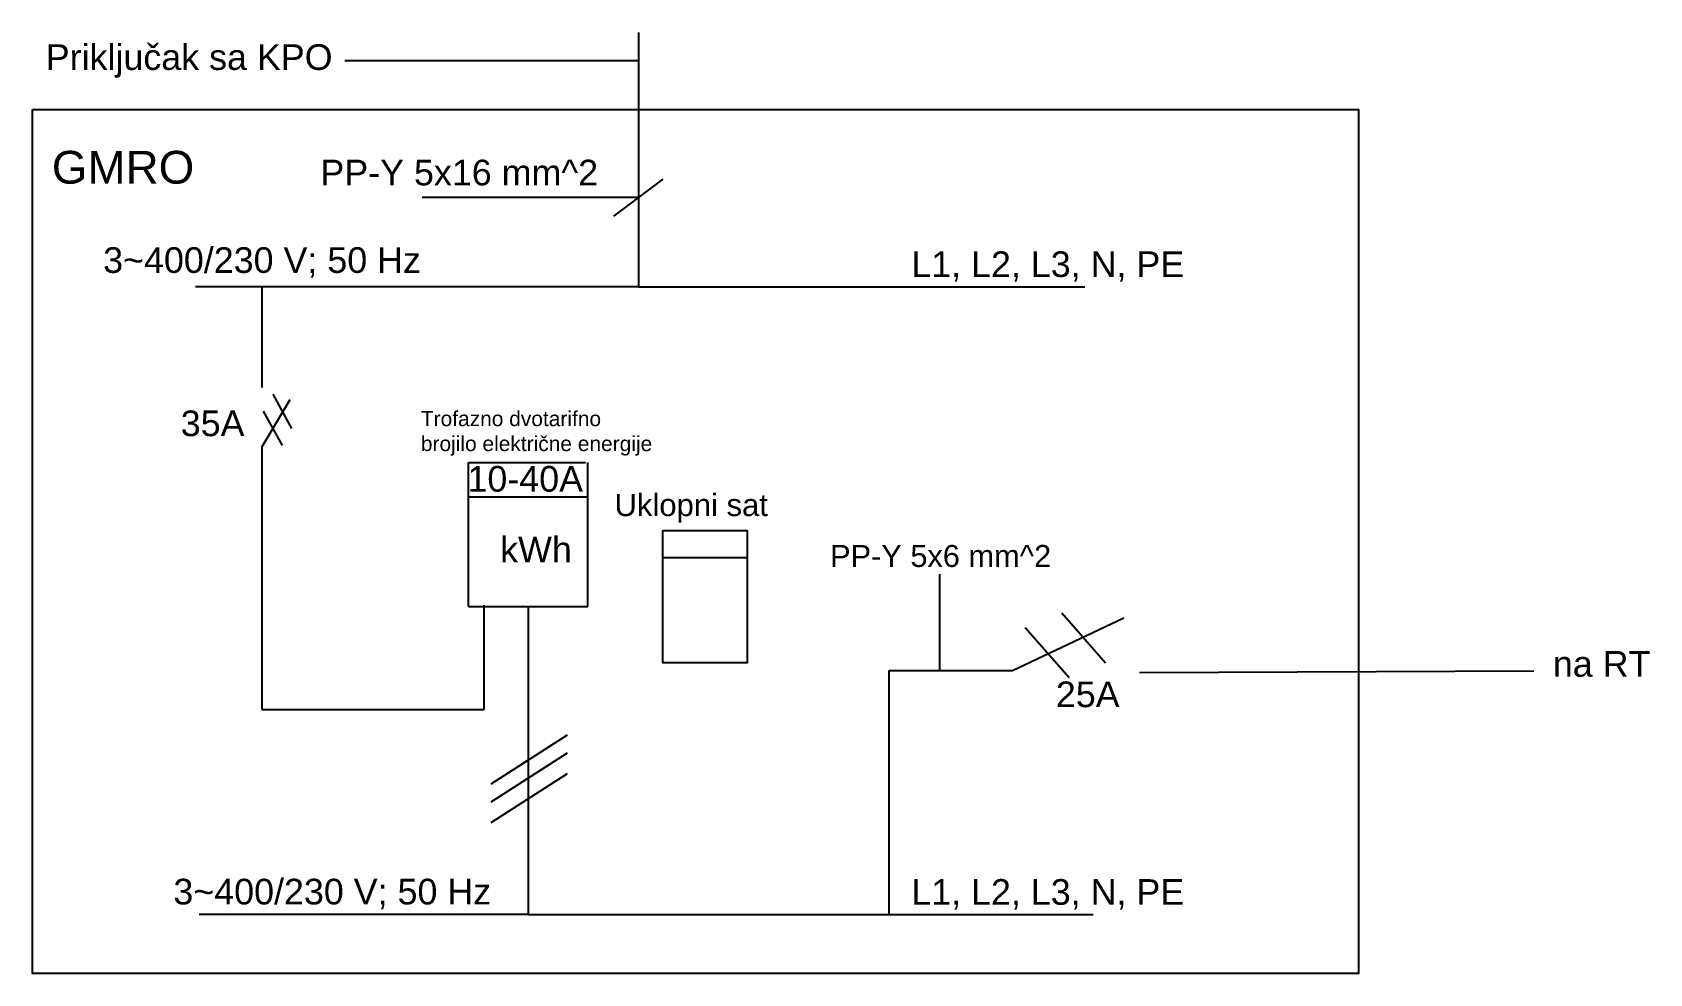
# Model space of a CAD drawing. Header units: inches. Extents: x 9 to 58.3, y -6.2 to 22.5.
import ezdxf

# ---------------------------------------------------------------- set-up
doc = ezdxf.new("R2010")
doc.units = ezdxf.units.IN
doc.header["$MEASUREMENT"] = 0
doc.layers.add('ELEKTRO', color=7, linetype='Continuous')
doc.styles.add('ARIAL', font='arial.ttf')
doc.styles.get("Standard").update_dxf_attribs({"font": 'arial.ttf'})

msp = doc.modelspace()

# ---------------------------------------------------------------- linework, layer by layer
for p, q in [((27.507, 22.483), (27.507, 14.737)), ((18.561, 21.63), (27.507, 21.63)), ((26.756, 16.887), (28.259, 18.013)), ((20.917, 17.467), (27.507, 17.467)), ((27.507, 14.737), (14.019, 14.737)), ((16.034, 14.737), (16.034, 11.666)), ((27.507, 14.737), (41.098, 14.737)), ((16.952, 10.421), (16.376, 11.466)), ((16.032, 9.848), (16.902, 11.306)), ((16.664, 9.899), (16.088, 10.944)), ((16.032, 9.848), (16.032, 1.864)), ((22.328, 5.001), (22.328, 9.381)), ((22.328, 9.381), (25.888, 9.381)), ((25.962, 5.001), (25.962, 9.381)), ((22.328, 8.343), (25.962, 8.343)), ((28.242, 6.493), (30.818, 6.493)), ((36.669, 5.985), (36.669, 3.047)), ((22.328, 5.001), (25.962, 5.001)), ((22.81, 1.864), (22.81, 5.038)), ((24.145, 5.001), (24.145, -2.995)), ((38.892, 3.047), (42.288, 4.654)), ((40.393, 4.804), (41.731, 3.282)), ((39.279, 4.359), (40.616, 2.837)), ((35.139, -4.379), (35.139, 3.047)), ((35.139, 3.047), (38.892, 3.047)), ((42.764, 2.987), (54.77, 3.037)), ((16.032, 1.864), (22.81, 1.864)), ((23.022, -0.404), (25.344, 1.089)), ((23.022, -0.944), (25.344, 0.549)), ((23.022, -1.58), (25.344, -0.086)), ((24.145, -2.995), (24.145, -4.379)), ((24.145, -4.379), (14.129, -4.379)), ((24.145, -4.379), (41.348, -4.379))]:
    msp.add_line(p, q)
for points in [[(9.047, 20.131), (49.436, 20.131), (49.436, -6.179), (9.047, -6.179)], [(28.242, 7.319), (30.818, 7.319), (30.818, 3.284), (28.242, 3.284)]]:
    msp.add_lwpolyline(points, close=True)

# ---------------------------------------------------------------- texts
at = {"attachment_point": 1}
for s, width, gutter_width, heights, insert, char_height in [('Trofazno dvotarifno\\Pbrojilo električne energije', 13.63029, 2.28, [1.36], (20.878, 10.948), 0.456), ('Uklopni sat', 12.89938, 3.38, [0], (26.776, 8.43), 0.6761)]:
    msp.add_mtext_dynamic_manual_height_columns(s, width=width, gutter_width=gutter_width, heights=heights, dxfattribs=dict(at, insert=insert, char_height=char_height))
at = {"layer": 'ELEKTRO', "style": 'ARIAL'}
for s, height, p in [('Priključak sa KPO', 0.78135, (9.456, 21.338)), ('GMRO', 0.9985, (9.639, 17.875)), ('PP-Y 5x16 mm^ 2', 0.78135, (17.818, 17.823)), ('3~400/230 V; 50 Hz', 0.78135, (11.203, 15.158)), ('L1, L2, L3, N, PE', 0.78135, (35.813, 15.033)), ('35A ', 0.7814, (13.566, 10.187)), ('10-40A', 0.7814, (22.297, 8.497)), ('kWh', 0.7814, (23.293, 6.342)), ('PP-Y 5x6 mm^ 2', 0.66995, (33.341, 6.204)), ('na RT', 0.7814, (55.351, 2.862)), ('25A ', 0.7814, (40.216, 1.935)), ('3~400/230 V; 50 Hz', 0.78135, (13.341, -4.072)), ('L1, L2, L3, N, PE', 0.78135, (35.813, -4.083))]:
    msp.add_text(s, height=height, dxfattribs=at).set_placement(p)

doc.saveas('drawing.dxf')
